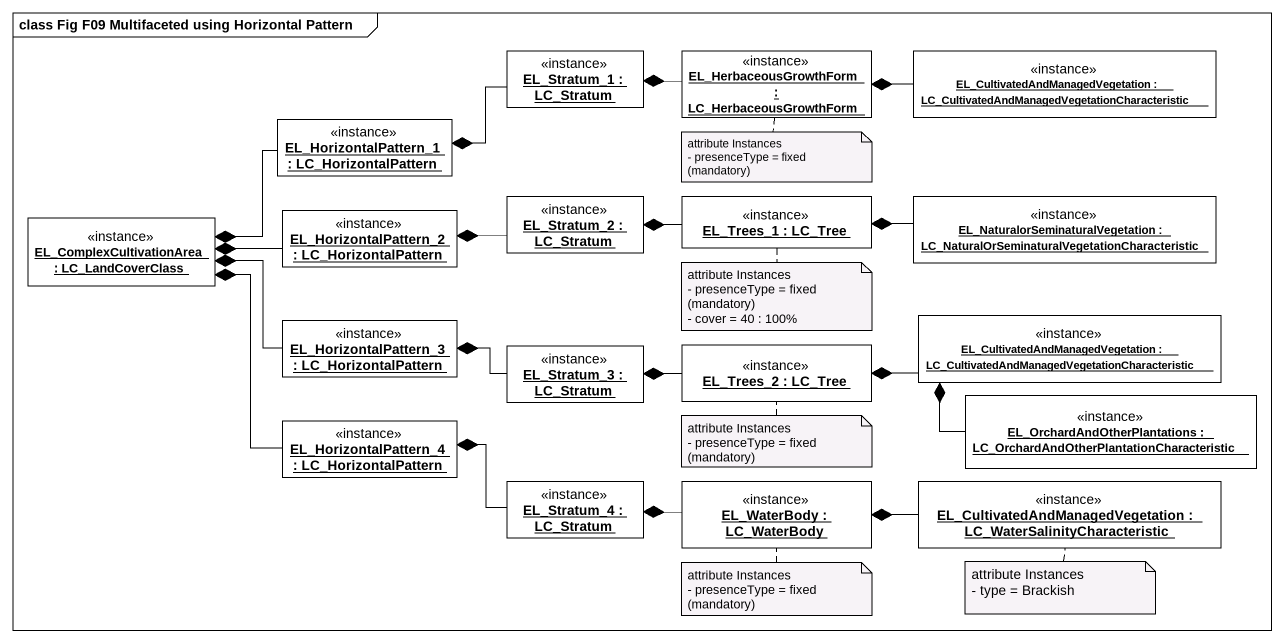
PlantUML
@startuml
mainframe class Fig F09 Multifaceted using Horizontal Pattern
hide circle
hide empty members
object "EL_Stratum_1 : LC_Stratum" as EL_Stratum_1 <<instance>> #FFFFFF
object "EL_HerbaceousGrowthForm : LC_HerbaceousGrowthForm" as EL_HerbaceousGrowthForm <<instance>> #FFFFFF
object "EL_CultivatedAndManagedVegetation : LC_CultivatedAndManagedVegetationCharacteristic" as EL_CultivatedAndManagedVeget <<instance>> #FFFFFF
object "EL_HorizontalPattern_1 : LC_HorizontalPattern" as EL_HorizontalPattern_1 <<instance>> #FFFFFF
object "EL_HorizontalPattern_2 : LC_HorizontalPattern" as EL_HorizontalPattern_2 <<instance>> #FFFFFF
object "EL_Stratum_2 : LC_Stratum" as EL_Stratum_2 <<instance>> #FFFFFF
object "EL_Trees_1 : LC_Tree" as EL_Trees_1 <<instance>> #FFFFFF
object "EL_NaturalorSeminaturalVegetation : LC_NaturalOrSeminaturalVegetationCharacteristic" as EL_NaturalorSeminaturalVeget <<instance>> #FFFFFF
object "EL_ComplexCultivationArea : LC_LandCoverClass" as EL_ComplexCultivationArea <<instance>> #FFFFFF
object "EL_HorizontalPattern_3 : LC_HorizontalPattern" as EL_HorizontalPattern_3 <<instance>> #FFFFFF
object "EL_CultivatedAndManagedVegetation : LC_CultivatedAndManagedVegetationCharacteristic" as EL_CultivatedAndManagedVeget_2 <<instance>> #FFFFFF
object "EL_Stratum_3 : LC_Stratum" as EL_Stratum_3 <<instance>> #FFFFFF
object "EL_Trees_2 : LC_Tree" as EL_Trees_2 <<instance>> #FFFFFF
object "EL_HorizontalPattern_4 : LC_HorizontalPattern" as EL_HorizontalPattern_4 <<instance>> #FFFFFF
object "EL_OrchardAndOtherPlantations : LC_OrchardAndOtherPlantationCharacteristic" as EL_OrchardAndOtherPlantation <<instance>> #FFFFFF
object "EL_Stratum_4 : LC_Stratum" as EL_Stratum_4 <<instance>> #FFFFFF
object "EL_WaterBody : LC_WaterBody" as EL_WaterBody <<instance>> #FFFFFF
object "EL_CultivatedAndManagedVegetation : LC_WaterSalinityCharacteristic" as EL_CultivatedAndManagedVeget_3 <<instance>> #FFFFFF
EL_Stratum_1 -left-* EL_HorizontalPattern_1
EL_HerbaceousGrowthForm -left-* EL_Stratum_1
EL_CultivatedAndManagedVeget -left-* EL_HerbaceousGrowthForm
EL_HorizontalPattern_1 -left-* EL_ComplexCultivationArea
EL_HorizontalPattern_2 -left-* EL_ComplexCultivationArea
EL_Stratum_2 -left-* EL_HorizontalPattern_2
EL_Trees_1 -left-* EL_Stratum_2
EL_NaturalorSeminaturalVeget -left-* EL_Trees_1
EL_HorizontalPattern_3 -left-* EL_ComplexCultivationArea
EL_CultivatedAndManagedVeget_2 -left-* EL_Trees_2
EL_Stratum_3 -left-* EL_HorizontalPattern_3
EL_Trees_2 -left-* EL_Stratum_3
EL_HorizontalPattern_4 -up-* EL_ComplexCultivationArea
EL_OrchardAndOtherPlantation -up-* EL_CultivatedAndManagedVeget_2
EL_Stratum_4 -left-* EL_HorizontalPattern_4
EL_WaterBody -left-* EL_Stratum_4
EL_CultivatedAndManagedVeget_3 -left-* EL_WaterBody
note bottom of EL_HerbaceousGrowthForm
  attribute Instances
  - presenceType = fixed (mandatory)
end note
note bottom of EL_Trees_1
  attribute Instances
  - presenceType = fixed (mandatory)
  - cover = 40 : 100%
end note
note bottom of EL_Trees_2
  attribute Instances
  - presenceType = fixed (mandatory)
end note
note bottom of EL_WaterBody
  attribute Instances
  - presenceType = fixed (mandatory)
end note
note bottom of EL_CultivatedAndManagedVeget_3
  attribute Instances
  - type = Brackish
end note
@enduml
